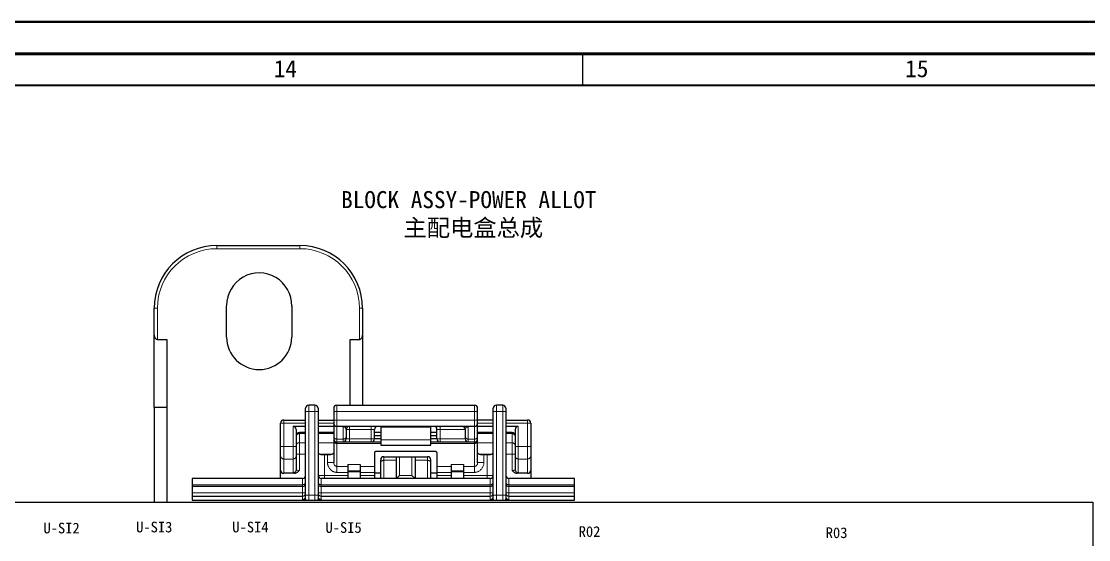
# Model space of a CAD drawing. Header units: millimetres. Extents: x 6 to 3615, y -854 to 0.
# Drawn here: x 1353.5 to 1524.6, y -83.1 to 0 of the extents above; entities that cross this region are included whole.
import ezdxf

# ---------------------------------------------------------------- set-up
doc = ezdxf.new("R2010")
doc.units = ezdxf.units.MM
doc.styles.add('4eff5b8b_Style', font='simfang.ttf')

msp = doc.modelspace()

# ---------------------------------------------------------------- linework, layer by layer
at = {"linetype": 'Continuous', "lineweight": 30}
for points in [[(3615.48, 0), (6.35, 0)], [(1443.51, -10.28), (1443.51, -5.22)], [(3610.09, -10.25), (1234.13, -10.25)], [(3610.09, -10.25), (1234.13, -10.25)], [(31.89, -10.28), (3610.09, -10.28)], [(1384.85, -35.94), (1398.18, -35.94)], [(1375.33, -50.97), (1376.83, -50.97), (1376.83, -61.91), (1374.82, -61.91), (1374.82, -45.96)], [(1386.43, -50.6), (1386.43, -45.59)], [(1396.85, -45.59), (1396.85, -50.6)], [(1408.2, -45.96), (1408.2, -61.51)], [(1374.82, -50.29), (1374.83, -50.36), (1374.83, -50.42), (1374.85, -50.49), (1374.86, -50.55), (1374.88, -50.61), (1374.91, -50.67), (1374.94, -50.72), (1374.97, -50.78), (1375.01, -50.82), (1375.05, -50.86), (1375.09, -50.89), (1375.13, -50.92), (1375.18, -50.95), (1375.23, -50.96), (1375.28, -50.97), (1375.33, -50.97)], [(1406.2, -61.51), (1406.2, -50.97), (1407.7, -50.97)], [(1407.7, -50.97), (1407.75, -50.97), (1407.8, -50.96), (1407.85, -50.95), (1407.89, -50.92), (1407.94, -50.89), (1407.98, -50.86), (1408.02, -50.82), (1408.05, -50.78), (1408.09, -50.72), (1408.12, -50.67), (1408.14, -50.61), (1408.16, -50.55), (1408.18, -50.49), (1408.19, -50.42), (1408.2, -50.36), (1408.2, -50.29)], [(1400.58, -61.51), (1399.58, -61.51)], [(1404.09, -61.51), (1426.15, -61.51)], [(1430.66, -61.51), (1429.65, -61.51)], [(1374.82, -61.91), (1374.82, -77.05)], [(1376.83, -61.91), (1376.83, -77.05)], [(1399.08, -76.58), (1399.08, -62.01)], [(1401.09, -62.01), (1401.09, -76.58)], [(1403.59, -62.01), (1403.59, -66.92)], [(1429.15, -63.91), (1426.65, -63.91), (1426.65, -62.01)], [(1429.15, -76.58), (1429.15, -62.01)], [(1431.16, -62.01), (1431.16, -76.58)], [(1395.07, -73.28), (1395.07, -64.41)], [(1395.57, -63.91), (1399.08, -63.91)], [(1397.08, -64.91), (1399.08, -64.91)], [(1401.09, -63.91), (1403.59, -63.91)], [(1401.09, -64.91), (1403.59, -64.91)], [(1404.09, -64.91), (1426.15, -64.91)], [(1404.77, -64.91), (1405.15, -64.91)], [(1410.61, -64.91), (1411.11, -64.91), (1411.11, -65), (1419.13, -65)], [(1411.11, -65), (1411.11, -67.92), (1419.13, -67.92), (1419.13, -64.91), (1419.63, -64.91)], [(1424.58, -64.91), (1424.89, -64.91)], [(1425.08, -64.91), (1425.5, -64.91)], [(1426.65, -70.72), (1426.65, -63.91)], [(1426.65, -64.91), (1429.15, -64.91)], [(1431.16, -63.91), (1434.66, -63.91)], [(1431.16, -64.91), (1433.16, -64.91)], [(1435.17, -64.41), (1435.17, -73.28)], [(1397.58, -65.42), (1397.58, -71.86)], [(1399.08, -65.92), (1398.08, -65.92)], [(1403.59, -65.92), (1401.09, -65.92)], [(1405.6, -65.42), (1405.6, -66.92)], [(1410.11, -66.92), (1410.11, -65.42)], [(1411.11, -65.92), (1410.11, -65.92)], [(1410.11, -66.37), (1411.11, -66.37)], [(1420.13, -65.92), (1419.13, -65.92)], [(1419.13, -66.37), (1420.13, -66.37)], [(1420.13, -66.92), (1420.13, -65.42)], [(1424.64, -65.42), (1424.64, -66.92)], [(1429.15, -65.92), (1426.65, -65.92)], [(1432.16, -65.92), (1431.16, -65.92)], [(1432.66, -65.42), (1432.66, -71.86)], [(1399.08, -67.02), (1399.08, -66.98)], [(1403.59, -66.92), (1403.59, -70.72)], [(1404.09, -67.42), (1411.11, -67.42)], [(1410.11, -66.85), (1411.11, -66.85)], [(1419.13, -66.85), (1420.13, -66.85)], [(1419.13, -67.42), (1426.15, -67.42)], [(1431.16, -66.98), (1431.16, -67.02)], [(1401.09, -69.15), (1401.09, -69.18), (1401.1, -69.2), (1401.12, -69.23), (1401.15, -69.26), (1401.19, -69.28), (1401.23, -69.31), (1401.28, -69.33), (1401.34, -69.35), (1401.4, -69.37), (1401.47, -69.39), (1401.54, -69.41), (1401.62, -69.42)], [(1402.59, -69.46), (1402.09, -69.46)], [(1403.06, -69.42), (1403.14, -69.41), (1403.21, -69.39), (1403.28, -69.37), (1403.34, -69.35), (1403.4, -69.33), (1403.45, -69.31), (1403.49, -69.28), (1403.53, -69.26), (1403.55, -69.23), (1403.58, -69.2), (1403.59, -69.18), (1403.59, -69.15)], [(1410.61, -68.93), (1410.56, -68.93), (1410.51, -68.93), (1410.46, -68.94), (1410.42, -68.94), (1410.37, -68.95), (1410.33, -68.96), (1410.29, -68.97), (1410.25, -68.98), (1410.22, -68.99), (1410.19, -69), (1410.17, -69.01), (1410.15, -69.03), (1410.13, -69.04), (1410.12, -69.05), (1410.11, -69.07), (1410.11, -69.09)], [(1410.11, -69.09), (1410.11, -73.28)], [(1419.63, -68.93), (1410.61, -68.93)], [(1411.61, -69.78), (1418.63, -69.78)], [(1413.61, -69.8), (1413.61, -73.28), (1414.12, -72.78)], [(1416.62, -69.8), (1416.62, -73.28), (1416.12, -72.78)], [(1420.13, -69.09), (1420.13, -69.07), (1420.12, -69.05), (1420.11, -69.04), (1420.09, -69.03), (1420.07, -69.01), (1420.05, -69), (1420.02, -68.99), (1419.98, -68.98), (1419.95, -68.97), (1419.91, -68.96), (1419.86, -68.95), (1419.82, -68.94), (1419.78, -68.94), (1419.73, -68.93), (1419.68, -68.93), (1419.63, -68.93)], [(1420.13, -69.09), (1420.13, -73.28)], [(1426.65, -69.15), (1426.65, -69.18), (1426.66, -69.2), (1426.68, -69.23), (1426.71, -69.26), (1426.75, -69.28), (1426.79, -69.31), (1426.84, -69.33), (1426.9, -69.35), (1426.96, -69.37), (1427.03, -69.39), (1427.1, -69.41), (1427.18, -69.42)], [(1428.15, -69.46), (1427.65, -69.46)], [(1428.62, -69.42), (1428.7, -69.41), (1428.77, -69.39), (1428.84, -69.37), (1428.9, -69.35), (1428.96, -69.33), (1429.01, -69.31), (1429.05, -69.28), (1429.09, -69.26), (1429.11, -69.23), (1429.14, -69.2), (1429.15, -69.18), (1429.15, -69.15)], [(1405.85, -71.01), (1405.85, -73.28)], [(1407.85, -71.01), (1407.85, -73.28)], [(1411.11, -73.28), (1411.11, -70.28)], [(1419.13, -73.28), (1419.13, -70.28)], [(1422.39, -71.01), (1422.39, -73.28)], [(1424.39, -71.01), (1424.39, -73.28)], [(1398.58, -73.28), (1380.89, -73.28), (1380.89, -74.29), (1398.58, -74.29)], [(1380.89, -76.1), (1380.89, -76.73), (1442.17, -76.73), (1442.17, -73.28), (1431.66, -73.28)], [(1397.25, -72.43), (1395.57, -72.43)], [(1428.65, -73.28), (1401.59, -73.28)], [(1411.11, -72.43), (1410.11, -72.43)], [(1420.13, -72.43), (1419.13, -72.43)], [(1434.66, -72.43), (1432.98, -72.43)], [(1380.89, -74.29), (1380.89, -76.1), (1398.58, -76.1)], [(1401.59, -74.29), (1428.65, -74.29)], [(1431.66, -74.29), (1442.17, -74.29)], [(1399.09, -76.58), (1399.09, -76.72), (1399.06, -76.71)], [(1401.11, -76.71), (1401.08, -76.72), (1401.08, -76.58)], [(1401.59, -76.1), (1428.65, -76.1)], [(1429.16, -76.58), (1429.16, -76.72), (1429.13, -76.71)], [(1431.18, -76.71), (1431.15, -76.72), (1431.15, -76.58)], [(1431.66, -76.1), (1442.17, -76.1)], [(1525.25, -486.01), (1371.89, -486.01), (1371.73, -349.18), (1290.48, -349.18), (1290.48, -77.05), (1525.25, -77.05), (1525.25, -486.01)]]:
    msp.add_lwpolyline(points, dxfattribs=at)
at = {"linetype": 'Continuous', "lineweight": 13}
for points in [[(3615.27, -0.16), (1208.79, -0.16)], [(3615.15, -0.16), (1208.83, -0.16)], [(1398.18, -35.94), (1398.18, -36.44), (1384.85, -36.44), (1384.85, -35.94)], [(1374.82, -45.96), (1375.33, -45.96), (1375.33, -50.97)], [(1408.2, -45.96), (1407.7, -45.96), (1407.7, -50.97)], [(1401.09, -75.92), (1400.58, -75.92), (1400.58, -62.51), (1399.58, -62.51), (1399.58, -61.51)], [(1401.09, -62.51), (1400.58, -62.51), (1400.58, -61.51)], [(1404.09, -61.51), (1404.09, -62.51), (1426.15, -62.51), (1426.15, -63.91), (1426.65, -63.91)], [(1426.65, -62.51), (1426.15, -62.51), (1426.15, -61.51)], [(1431.16, -75.92), (1430.66, -75.92), (1430.66, -62.51), (1429.65, -62.51), (1429.65, -61.51)], [(1431.16, -62.51), (1430.66, -62.51), (1430.66, -61.51)], [(1399.08, -62.51), (1399.58, -62.51), (1399.58, -75.92), (1400.58, -75.92), (1400.58, -76.73)], [(1403.59, -62.51), (1404.09, -62.51), (1404.09, -63.91), (1426.15, -63.91), (1426.15, -66.96), (1425.14, -66.96), (1425.14, -64.99)], [(1429.15, -62.51), (1429.65, -62.51), (1429.65, -75.92), (1430.66, -75.92), (1430.66, -76.73)], [(1397.08, -72.36), (1397.08, -68.16), (1395.57, -68.16), (1395.57, -64.41), (1395.07, -64.41)], [(1395.57, -63.91), (1395.57, -64.41), (1399.08, -64.41)], [(1397.08, -64.91), (1397.08, -68.16), (1397.58, -68.16)], [(1403.59, -64.41), (1401.09, -64.41)], [(1403.59, -63.91), (1404.09, -63.91), (1404.09, -66.96), (1405.09, -66.96), (1405.09, -64.99)], [(1405.09, -64.99), (1405.05, -64.97), (1405.02, -64.96), (1404.98, -64.95), (1404.9, -64.93), (1404.84, -64.92), (1404.78, -64.92), (1404.71, -64.91)], [(1410.11, -66.92), (1409.61, -66.92), (1409.61, -65.42), (1406.1, -65.42), (1406.1, -64.91)], [(1409.61, -64.91), (1409.61, -65.42), (1410.11, -65.42)], [(1424.64, -65.42), (1420.63, -65.42), (1420.63, -64.91)], [(1425.14, -64.99), (1425.08, -64.99), (1425.02, -65.01), (1424.97, -65.02), (1424.92, -65.03), (1424.88, -65.05), (1424.85, -65.07), (1424.83, -65.09), (1424.78, -65.12), (1424.75, -65.15), (1424.72, -65.19), (1424.7, -65.22), (1424.68, -65.24), (1424.67, -65.27), (1424.65, -65.32), (1424.64, -65.37), (1424.64, -65.42)], [(1429.15, -64.41), (1426.65, -64.41)], [(1435.17, -68.16), (1434.66, -68.16), (1434.66, -64.41), (1431.16, -64.41)], [(1434.66, -72.43), (1434.66, -68.16), (1433.16, -68.16), (1433.16, -64.91)], [(1435.17, -64.41), (1434.66, -64.41), (1434.66, -63.91)], [(1398.08, -66.08), (1398.03, -66.08), (1397.98, -66.09), (1397.93, -66.1), (1397.89, -66.11), (1397.84, -66.13), (1397.8, -66.16), (1397.76, -66.18), (1397.72, -66.21), (1397.69, -66.25), (1397.66, -66.28), (1397.64, -66.32), (1397.61, -66.36), (1397.6, -66.41), (1397.59, -66.45), (1397.58, -66.49), (1397.58, -66.54)], [(1398.08, -65.92), (1398.08, -66.08), (1399.08, -66.08)], [(1398.08, -66.08), (1398.08, -67.54), (1399.08, -67.54)], [(1401.09, -66.08), (1403.59, -66.08)], [(1403.59, -66.54), (1403.59, -66.58), (1403.6, -66.62), (1403.61, -66.65), (1403.62, -66.69), (1403.64, -66.73), (1403.67, -66.76), (1403.69, -66.79), (1403.72, -66.83), (1403.76, -66.85), (1403.79, -66.88), (1403.83, -66.9), (1403.87, -66.92), (1403.91, -66.93), (1403.96, -66.95), (1404, -66.96), (1404.05, -66.96), (1404.09, -66.96)], [(1405.09, -66.96), (1405.14, -66.96), (1405.19, -66.96), (1405.23, -66.95), (1405.28, -66.93), (1405.32, -66.92), (1405.36, -66.9), (1405.4, -66.88), (1405.43, -66.85), (1405.47, -66.83), (1405.49, -66.79), (1405.52, -66.76), (1405.54, -66.73), (1405.56, -66.69), (1405.58, -66.65), (1405.59, -66.62), (1405.59, -66.58), (1405.6, -66.54)], [(1405.6, -65.42), (1406.1, -65.42), (1406.1, -66.92), (1409.61, -66.92), (1409.61, -67.42)], [(1424.64, -66.92), (1420.63, -66.92), (1420.63, -65.42), (1420.13, -65.42)], [(1424.64, -66.54), (1424.64, -66.58), (1424.65, -66.62), (1424.66, -66.65), (1424.67, -66.69), (1424.69, -66.73), (1424.72, -66.76), (1424.74, -66.79), (1424.77, -66.83), (1424.8, -66.85), (1424.84, -66.88), (1424.88, -66.9), (1424.92, -66.92), (1424.96, -66.93), (1425.01, -66.95), (1425.05, -66.96), (1425.1, -66.96), (1425.14, -66.96)], [(1426.15, -66.96), (1426.19, -66.96), (1426.24, -66.96), (1426.28, -66.95), (1426.33, -66.93), (1426.37, -66.92), (1426.41, -66.9), (1426.45, -66.88), (1426.48, -66.85), (1426.52, -66.83), (1426.54, -66.79), (1426.57, -66.76), (1426.59, -66.73), (1426.61, -66.69), (1426.63, -66.65), (1426.64, -66.62), (1426.64, -66.58), (1426.65, -66.54)], [(1429.15, -66.08), (1426.65, -66.08)], [(1431.16, -67.54), (1432.16, -67.54), (1432.16, -65.92)], [(1432.16, -66.08), (1431.16, -66.08)], [(1432.66, -66.54), (1432.66, -66.5), (1432.65, -66.46), (1432.64, -66.41), (1432.62, -66.37), (1432.61, -66.33), (1432.59, -66.3), (1432.56, -66.26), (1432.53, -66.23), (1432.5, -66.2), (1432.46, -66.17), (1432.42, -66.15), (1432.38, -66.13), (1432.34, -66.11), (1432.3, -66.1), (1432.25, -66.09), (1432.21, -66.08), (1432.16, -66.08)], [(1397.08, -70.15), (1395.57, -70.15), (1395.57, -68.16), (1395.07, -68.16)], [(1398.08, -67.54), (1398.03, -67.55), (1397.98, -67.55), (1397.93, -67.57), (1397.89, -67.58), (1397.84, -67.6), (1397.8, -67.62), (1397.76, -67.65), (1397.72, -67.68), (1397.69, -67.71), (1397.66, -67.75), (1397.64, -67.79), (1397.61, -67.83), (1397.6, -67.87), (1397.59, -67.91), (1397.58, -67.96), (1397.58, -68.01)], [(1399.08, -69.39), (1398.08, -69.39), (1398.08, -67.54)], [(1401.09, -67.54), (1403.59, -67.54)], [(1403.59, -67.16), (1403.59, -67.21), (1403.6, -67.26), (1403.61, -67.3), (1403.63, -67.35), (1403.65, -67.39), (1403.68, -67.43), (1403.71, -67.47), (1403.74, -67.5), (1403.77, -67.53), (1403.82, -67.56), (1403.86, -67.59), (1403.9, -67.61), (1403.95, -67.62), (1403.99, -67.64), (1404.04, -67.64), (1404.09, -67.64)], [(1404.09, -66.96), (1404.09, -67.64), (1411.11, -67.64)], [(1404.09, -67.64), (1404.09, -71.34), (1405.85, -71.34)], [(1405.09, -66.96), (1405.09, -67.42)], [(1405.6, -66.92), (1406.1, -66.92), (1406.1, -67.42)], [(1411.11, -67.09), (1419.13, -67.09)], [(1419.13, -67.64), (1426.15, -67.64)], [(1420.63, -67.42), (1420.63, -66.92), (1420.13, -66.92)], [(1424.39, -72.3), (1426.15, -72.3), (1426.15, -66.96)], [(1425.14, -66.96), (1425.14, -67.42)], [(1426.15, -67.64), (1426.19, -67.64), (1426.24, -67.64), (1426.28, -67.62), (1426.33, -67.61), (1426.37, -67.59), (1426.41, -67.57), (1426.45, -67.55), (1426.48, -67.52), (1426.52, -67.49), (1426.54, -67.45), (1426.57, -67.42), (1426.59, -67.38), (1426.61, -67.34), (1426.63, -67.3), (1426.64, -67.25), (1426.64, -67.21), (1426.65, -67.16)], [(1426.65, -67.54), (1429.15, -67.54)], [(1432.66, -68.01), (1432.66, -67.96), (1432.65, -67.92), (1432.64, -67.88), (1432.62, -67.84), (1432.61, -67.8), (1432.59, -67.76), (1432.56, -67.73), (1432.53, -67.7), (1432.5, -67.66), (1432.46, -67.64), (1432.42, -67.61), (1432.38, -67.59), (1432.34, -67.58), (1432.3, -67.56), (1432.25, -67.55), (1432.21, -67.55), (1432.16, -67.54)], [(1432.66, -69.39), (1432.16, -69.39), (1432.16, -67.54)], [(1434.66, -70.15), (1433.16, -70.15), (1433.16, -68.16), (1432.66, -68.16)], [(1395.07, -69.65), (1395.07, -69.7), (1395.08, -69.74), (1395.09, -69.78), (1395.1, -69.83), (1395.12, -69.87), (1395.15, -69.91), (1395.17, -69.95), (1395.2, -69.98), (1395.23, -70.02), (1395.27, -70.04), (1395.31, -70.07), (1395.35, -70.09), (1395.39, -70.11), (1395.43, -70.13), (1395.48, -70.14), (1395.53, -70.14), (1395.57, -70.15)], [(1397.08, -70.15), (1397.12, -70.14), (1397.17, -70.14), (1397.21, -70.13), (1397.26, -70.11), (1397.3, -70.09), (1397.34, -70.07), (1397.38, -70.04), (1397.41, -70.02), (1397.45, -69.98), (1397.48, -69.95), (1397.5, -69.91), (1397.53, -69.87), (1397.54, -69.83), (1397.56, -69.78), (1397.57, -69.74), (1397.58, -69.7), (1397.58, -69.65)], [(1398.08, -71.99), (1398.08, -69.39), (1397.58, -69.39)], [(1403.23, -69.39), (1401.45, -69.39)], [(1402.09, -69.46), (1402.09, -72.78), (1405.85, -72.78)], [(1403.59, -70.72), (1402.59, -70.72), (1402.59, -69.46)], [(1413.61, -70.36), (1411.61, -70.36), (1411.61, -69.78)], [(1413.74, -69.78), (1413.69, -69.78), (1413.67, -69.78), (1413.65, -69.78), (1413.63, -69.79), (1413.62, -69.79), (1413.62, -69.8), (1413.61, -69.8)], [(1416.12, -69.78), (1416.12, -72.78), (1414.12, -72.78), (1414.12, -69.78)], [(1416.62, -69.8), (1416.62, -69.8), (1416.61, -69.79), (1416.6, -69.78), (1416.58, -69.78), (1416.55, -69.78), (1416.5, -69.78)], [(1418.63, -73.28), (1418.63, -69.78)], [(1426.65, -70.72), (1427.65, -70.72), (1427.65, -69.46)], [(1428.79, -69.39), (1427.01, -69.39)], [(1429.15, -72.78), (1428.15, -72.78), (1428.15, -69.46)], [(1431.16, -69.39), (1432.16, -69.39), (1432.16, -71.99)], [(1432.66, -69.65), (1432.66, -69.7), (1432.67, -69.74), (1432.68, -69.79), (1432.7, -69.84), (1432.72, -69.88), (1432.74, -69.92), (1432.77, -69.96), (1432.81, -70), (1432.84, -70.03), (1432.88, -70.06), (1432.92, -70.09), (1432.97, -70.11), (1433.02, -70.12), (1433.06, -70.14), (1433.11, -70.14), (1433.16, -70.15)], [(1434.66, -70.15), (1434.71, -70.14), (1434.76, -70.14), (1434.8, -70.13), (1434.85, -70.11), (1434.89, -70.09), (1434.93, -70.07), (1434.97, -70.04), (1435, -70.02), (1435.03, -69.98), (1435.07, -69.95), (1435.09, -69.91), (1435.11, -69.87), (1435.13, -69.83), (1435.15, -69.78), (1435.16, -69.74), (1435.16, -69.7), (1435.17, -69.65)], [(1395.57, -70.15), (1395.57, -72.43)], [(1402.59, -70.72), (1402.59, -70.8), (1402.6, -70.87), (1402.61, -70.95), (1402.62, -71.01), (1402.63, -71.06), (1402.64, -71.11), (1402.66, -71.17), (1402.7, -71.27), (1402.74, -71.38), (1402.79, -71.48), (1402.85, -71.57), (1402.91, -71.67), (1402.99, -71.76), (1403.03, -71.8), (1403.07, -71.84), (1403.11, -71.88), (1403.15, -71.92), (1403.22, -71.98), (1403.3, -72.04), (1403.38, -72.09), (1403.45, -72.13), (1403.54, -72.17), (1403.62, -72.21), (1403.72, -72.24), (1403.81, -72.26), (1403.9, -72.28), (1404, -72.29), (1404.09, -72.3)], [(1403.59, -70.72), (1403.59, -70.79), (1403.61, -70.87), (1403.62, -70.94), (1403.65, -71.01), (1403.66, -71.04), (1403.68, -71.07), (1403.7, -71.1), (1403.72, -71.14), (1403.76, -71.18), (1403.8, -71.22), (1403.85, -71.26), (1403.9, -71.29), (1403.95, -71.31), (1403.98, -71.32), (1404.01, -71.33), (1404.05, -71.34), (1404.09, -71.34)], [(1405.85, -72.3), (1404.09, -72.3), (1404.09, -71.34)], [(1407.85, -71.01), (1405.85, -71.01)], [(1410.11, -71.34), (1407.85, -71.34)], [(1411.61, -70.36), (1411.57, -70.36), (1411.52, -70.37), (1411.47, -70.38), (1411.43, -70.39), (1411.39, -70.4), (1411.35, -70.42), (1411.31, -70.43), (1411.27, -70.46), (1411.24, -70.48), (1411.21, -70.51), (1411.18, -70.53), (1411.16, -70.56), (1411.14, -70.59), (1411.13, -70.62), (1411.12, -70.65), (1411.11, -70.68), (1411.11, -70.72)], [(1411.61, -70.36), (1411.61, -73.28)], [(1418.63, -70.36), (1416.62, -70.36)], [(1419.13, -70.72), (1419.12, -70.68), (1419.12, -70.65), (1419.11, -70.62), (1419.09, -70.59), (1419.08, -70.56), (1419.05, -70.53), (1419.03, -70.51), (1419, -70.48), (1418.96, -70.46), (1418.93, -70.43), (1418.89, -70.42), (1418.85, -70.4), (1418.81, -70.39), (1418.76, -70.38), (1418.72, -70.37), (1418.67, -70.36), (1418.63, -70.36)], [(1422.39, -71.34), (1420.13, -71.34)], [(1424.39, -71.01), (1422.39, -71.01)], [(1424.39, -71.34), (1426.15, -71.34)], [(1426.15, -72.3), (1426.23, -72.29), (1426.32, -72.28), (1426.4, -72.27), (1426.48, -72.25), (1426.57, -72.23), (1426.61, -72.21), (1426.66, -72.19), (1426.76, -72.14), (1426.85, -72.09), (1426.94, -72.03), (1427.03, -71.97), (1427.11, -71.91), (1427.18, -71.83), (1427.25, -71.76), (1427.32, -71.67), (1427.38, -71.59), (1427.43, -71.5), (1427.48, -71.41), (1427.53, -71.31), (1427.56, -71.22), (1427.59, -71.12), (1427.62, -71.03), (1427.63, -70.92), (1427.64, -70.82), (1427.65, -70.72)], [(1426.15, -71.34), (1426.2, -71.33), (1426.25, -71.32), (1426.3, -71.31), (1426.35, -71.28), (1426.4, -71.26), (1426.43, -71.22), (1426.47, -71.18), (1426.51, -71.15), (1426.54, -71.1), (1426.56, -71.07), (1426.57, -71.04), (1426.6, -70.98), (1426.62, -70.91), (1426.64, -70.85), (1426.64, -70.79), (1426.65, -70.72)], [(1433.16, -70.15), (1433.16, -72.36)], [(1397.08, -72.36), (1397.12, -72.36), (1397.17, -72.35), (1397.22, -72.34), (1397.27, -72.32), (1397.31, -72.3), (1397.35, -72.28), (1397.39, -72.25), (1397.43, -72.22), (1397.46, -72.18), (1397.49, -72.14), (1397.52, -72.1), (1397.54, -72.05), (1397.55, -72.01), (1397.57, -71.96), (1397.58, -71.91), (1397.58, -71.86)], [(1398.08, -71.99), (1397.97, -71.99), (1397.87, -71.98), (1397.78, -71.96), (1397.73, -71.96), (1397.69, -71.94), (1397.66, -71.93), (1397.63, -71.92), (1397.6, -71.9), (1397.59, -71.89), (1397.58, -71.89), (1397.58, -71.88), (1397.58, -71.86)], [(1398.58, -73.28), (1398.58, -75.57), (1399.08, -75.57)], [(1401.09, -72.78), (1402.09, -72.78), (1402.09, -73.28)], [(1401.59, -73.28), (1401.59, -74.57), (1428.65, -74.57)], [(1407.85, -72.06), (1405.85, -72.06)], [(1407.85, -72.18), (1405.85, -72.18)], [(1410.11, -72.3), (1407.85, -72.3)], [(1410.11, -72.78), (1407.85, -72.78)], [(1422.39, -72.3), (1420.13, -72.3)], [(1422.39, -72.78), (1420.13, -72.78)], [(1424.39, -72.06), (1422.39, -72.06)], [(1424.39, -72.18), (1422.39, -72.18)], [(1424.39, -72.78), (1428.15, -72.78), (1428.15, -73.28)], [(1429.15, -75.57), (1428.65, -75.57), (1428.65, -73.28)], [(1442.17, -74.57), (1431.66, -74.57), (1431.66, -73.28)], [(1432.66, -71.86), (1432.66, -71.88), (1432.65, -71.89), (1432.63, -71.91), (1432.61, -71.92), (1432.59, -71.93), (1432.56, -71.94), (1432.52, -71.95), (1432.48, -71.96), (1432.43, -71.97), (1432.38, -71.98), (1432.27, -71.99), (1432.16, -71.99)], [(1433.16, -72.36), (1433.16, -72.37), (1433.15, -72.38), (1433.13, -72.39), (1433.11, -72.4), (1433.08, -72.41), (1433.05, -72.42), (1432.98, -72.43)], [(1380.89, -74.57), (1398.58, -74.57)], [(1398.58, -74.29), (1398.64, -74.28), (1398.7, -74.27), (1398.75, -74.26), (1398.8, -74.24), (1398.85, -74.21), (1398.9, -74.18), (1398.94, -74.14), (1398.98, -74.1), (1399.01, -74.05), (1399.03, -74.01), (1399.05, -73.96), (1399.07, -73.91), (1399.08, -73.87), (1399.08, -73.83), (1399.08, -73.8)], [(1398.58, -74.57), (1398.63, -74.57), (1398.68, -74.56), (1398.72, -74.55), (1398.77, -74.53), (1398.82, -74.51), (1398.86, -74.48), (1398.9, -74.45), (1398.93, -74.42), (1398.97, -74.39), (1399, -74.35), (1399.02, -74.3), (1399.04, -74.26), (1399.06, -74.21), (1399.07, -74.16), (1399.08, -74.12), (1399.08, -74.07)], [(1401.09, -73.8), (1401.09, -73.84), (1401.09, -73.87), (1401.1, -73.93), (1401.12, -73.98), (1401.14, -74.03), (1401.17, -74.08), (1401.2, -74.11), (1401.24, -74.15), (1401.27, -74.18), (1401.32, -74.21), (1401.38, -74.24), (1401.43, -74.26), (1401.46, -74.27), (1401.49, -74.28), (1401.54, -74.28), (1401.59, -74.29)], [(1401.09, -74.07), (1401.09, -74.12), (1401.1, -74.16), (1401.11, -74.21), (1401.12, -74.26), (1401.15, -74.3), (1401.17, -74.35), (1401.2, -74.39), (1401.23, -74.42), (1401.27, -74.45), (1401.31, -74.48), (1401.35, -74.51), (1401.4, -74.53), (1401.44, -74.55), (1401.49, -74.56), (1401.54, -74.57), (1401.59, -74.57)], [(1401.59, -74.57), (1401.59, -75.57), (1428.65, -75.57), (1428.65, -76.64)], [(1428.65, -74.29), (1428.7, -74.28), (1428.74, -74.28), (1428.8, -74.27), (1428.85, -74.24), (1428.9, -74.22), (1428.95, -74.19), (1429, -74.15), (1429.04, -74.11), (1429.08, -74.06), (1429.1, -74.01), (1429.12, -73.98), (1429.13, -73.94), (1429.14, -73.9), (1429.15, -73.85), (1429.15, -73.8)], [(1428.65, -74.57), (1428.7, -74.57), (1428.75, -74.56), (1428.8, -74.55), (1428.84, -74.53), (1428.89, -74.51), (1428.93, -74.48), (1428.97, -74.45), (1429.01, -74.42), (1429.04, -74.39), (1429.07, -74.35), (1429.09, -74.3), (1429.11, -74.26), (1429.13, -74.21), (1429.14, -74.16), (1429.15, -74.12), (1429.15, -74.07)], [(1431.16, -73.8), (1431.16, -73.84), (1431.16, -73.87), (1431.17, -73.93), (1431.19, -73.98), (1431.21, -74.03), (1431.24, -74.08), (1431.27, -74.11), (1431.31, -74.15), (1431.35, -74.18), (1431.39, -74.21), (1431.45, -74.24), (1431.51, -74.26), (1431.53, -74.27), (1431.57, -74.28), (1431.61, -74.28), (1431.66, -74.29)], [(1431.16, -74.07), (1431.16, -74.12), (1431.17, -74.16), (1431.18, -74.21), (1431.2, -74.26), (1431.22, -74.3), (1431.24, -74.35), (1431.27, -74.39), (1431.3, -74.42), (1431.34, -74.45), (1431.38, -74.48), (1431.42, -74.51), (1431.47, -74.53), (1431.51, -74.55), (1431.56, -74.56), (1431.61, -74.57), (1431.66, -74.57)], [(1431.66, -74.57), (1431.66, -75.57), (1442.17, -75.57)], [(1380.89, -75.57), (1398.58, -75.57), (1398.58, -76.64)], [(1398.58, -76.1), (1398.64, -76.1), (1398.7, -76.09), (1398.75, -76.08), (1398.8, -76.05), (1398.85, -76.03), (1398.9, -76), (1398.92, -75.98), (1398.94, -75.95), (1398.97, -75.93), (1398.98, -75.91), (1399.02, -75.85), (1399.04, -75.8), (1399.07, -75.74), (1399.08, -75.69), (1399.08, -75.65), (1399.08, -75.62)], [(1398.58, -76.64), (1398.63, -76.64), (1398.68, -76.64), (1398.72, -76.62), (1398.77, -76.61), (1398.82, -76.59), (1398.86, -76.56), (1398.9, -76.53), (1398.93, -76.5), (1398.97, -76.46), (1399, -76.42), (1399.02, -76.38), (1399.04, -76.33), (1399.06, -76.29), (1399.07, -76.24), (1399.08, -76.19), (1399.08, -76.14)], [(1398.58, -76.64), (1398.76, -76.66), (1398.84, -76.67), (1398.96, -76.69), (1399.03, -76.7), (1399.06, -76.71)], [(1399.08, -75.92), (1399.58, -75.92), (1399.58, -76.73)], [(1399.58, -76.73), (1399.43, -76.73), (1399.29, -76.73), (1399.16, -76.72), (1399.11, -76.72), (1399.09, -76.72)], [(1401.07, -76.72), (1401.04, -76.72), (1400.98, -76.73), (1400.9, -76.73), (1400.75, -76.73), (1400.58, -76.73)], [(1401.09, -75.57), (1401.59, -75.57), (1401.59, -76.64)], [(1401.09, -75.62), (1401.09, -75.68), (1401.1, -75.74), (1401.12, -75.79), (1401.14, -75.85), (1401.17, -75.9), (1401.2, -75.92), (1401.22, -75.95), (1401.26, -75.99), (1401.31, -76.02), (1401.36, -76.05), (1401.42, -76.08), (1401.47, -76.09), (1401.53, -76.1), (1401.59, -76.1)], [(1401.09, -76.14), (1401.09, -76.19), (1401.09, -76.23), (1401.1, -76.28), (1401.12, -76.32), (1401.14, -76.37), (1401.16, -76.41), (1401.19, -76.45), (1401.22, -76.48), (1401.25, -76.51), (1401.28, -76.54), (1401.32, -76.57), (1401.36, -76.59), (1401.41, -76.61), (1401.45, -76.62), (1401.49, -76.64), (1401.54, -76.64), (1401.59, -76.64)], [(1401.11, -76.71), (1401.13, -76.7), (1401.21, -76.69), (1401.3, -76.68), (1401.53, -76.65), (1401.59, -76.64)], [(1428.65, -76.1), (1428.71, -76.1), (1428.77, -76.09), (1428.82, -76.08), (1428.87, -76.05), (1428.92, -76.03), (1428.97, -76), (1428.99, -75.98), (1429.02, -75.95), (1429.04, -75.93), (1429.05, -75.91), (1429.09, -75.85), (1429.12, -75.8), (1429.14, -75.74), (1429.15, -75.69), (1429.15, -75.65), (1429.15, -75.62)], [(1428.65, -76.64), (1428.7, -76.64), (1428.74, -76.64), (1428.79, -76.62), (1428.83, -76.61), (1428.88, -76.59), (1428.91, -76.57), (1428.95, -76.54), (1428.99, -76.51), (1429.02, -76.48), (1429.05, -76.45), (1429.08, -76.41), (1429.1, -76.37), (1429.12, -76.32), (1429.13, -76.28), (1429.14, -76.23), (1429.15, -76.19), (1429.15, -76.14)], [(1428.65, -76.64), (1428.83, -76.66), (1428.92, -76.67), (1429.03, -76.69), (1429.1, -76.7), (1429.13, -76.71)], [(1429.15, -75.92), (1429.65, -75.92), (1429.65, -76.73)], [(1429.65, -76.73), (1429.51, -76.73), (1429.36, -76.73), (1429.23, -76.72), (1429.18, -76.72), (1429.16, -76.72)], [(1431.15, -76.72), (1431.11, -76.72), (1431.05, -76.73), (1430.97, -76.73), (1430.82, -76.73), (1430.66, -76.73)], [(1431.66, -76.64), (1431.66, -75.57), (1431.16, -75.57)], [(1431.16, -75.62), (1431.16, -75.68), (1431.17, -75.74), (1431.19, -75.79), (1431.21, -75.85), (1431.25, -75.9), (1431.27, -75.92), (1431.29, -75.95), (1431.33, -75.99), (1431.38, -76.02), (1431.43, -76.05), (1431.49, -76.08), (1431.54, -76.09), (1431.6, -76.1), (1431.66, -76.1)], [(1431.16, -76.14), (1431.16, -76.19), (1431.17, -76.24), (1431.18, -76.29), (1431.2, -76.33), (1431.22, -76.38), (1431.24, -76.42), (1431.27, -76.46), (1431.3, -76.5), (1431.34, -76.53), (1431.38, -76.56), (1431.42, -76.59), (1431.47, -76.61), (1431.51, -76.62), (1431.56, -76.64), (1431.61, -76.64), (1431.66, -76.64)], [(1431.18, -76.71), (1431.2, -76.7), (1431.28, -76.69), (1431.38, -76.68), (1431.6, -76.65), (1431.66, -76.64)]]:
    msp.add_lwpolyline(points, dxfattribs=at)
at = {"linetype": 'Continuous', "lineweight": 70}
msp.add_lwpolyline([(3610.09, -5.22), (26.83, -5.22)], dxfattribs=at)
at = {"linetype": 'Continuous', "lineweight": 30}
for centre, radius, start, end in [((1384.85, -45.96), 10.02, 90, -180), ((1398.18, -45.96), 10.02, 0, 90), ((1391.64, -45.54), 5.21, -1, -180), ((1391.64, -50.6), 5.21, -180, 0), ((1399.58, -62.01), 0.5, 90, -180), ((1400.58, -62.01), 0.5, 0, 90), ((1404.09, -62.01), 0.5, 90, -180), ((1426.15, -62.01), 0.5, 0, 90), ((1429.65, -62.01), 0.5, 90, -180), ((1430.66, -62.01), 0.5, 0, 90), ((1400.58, -62.01), 0.5, 2, 13), ((1395.57, -64.41), 0.5, 90, -180), ((1397.08, -65.42), 0.5, 0, 90), ((1404.09, -64.41), 0.5, -180, -90), ((1405.11, -65.53), 0.534, 50, 92), ((1406.1, -65.42), 0.503, 90, -180), ((1410.61, -65.42), 0.5, 90, -180), ((1410.61, -65.42), 0.503, 90, 127), ((1419.63, -65.42), 0.5, 0, 90), ((1419.63, -65.42), 0.503, 53, 90), ((1424.14, -65.42), 0.503, 0, 90), ((1425.43, -65.61), 0.682, 100, 115), ((1425.53, -66), 1.09, 90, 102), ((1426.15, -64.41), 0.5, -90, 0), ((1433.16, -65.42), 0.503, 90, -180), ((1434.66, -64.41), 0.5, 0, 90), ((1398.08, -66.42), 0.5, 90, -180), ((1405.16, -65.46), 0.445, 29, 49), ((1405.23, -65.42), 0.367, 0, 29), ((1432.16, -66.42), 0.5, 0, 90), ((1404.09, -66.92), 0.5, -180, -90), ((1405.09, -66.92), 0.5, -90, 0), ((1409.61, -66.92), 0.5, -90, 0), ((1420.63, -66.92), 0.5, -180, -90), ((1425.14, -66.92), 0.5, -180, -90), ((1426.15, -66.92), 0.5, -90, 0), ((1402.09, -66.53), 2.93, -99, -90), ((1402.58, -66.53), 2.93, -90, -81), ((1411.61, -70.28), 0.5, 90, -180), ((1418.63, -70.28), 0.5, 0, 90), ((1427.65, -66.53), 2.93, -99, -90), ((1428.14, -66.53), 2.93, -90, -81), ((1395.58, -71.93), 0.503, -180, -90), ((1397.24, -71.56), 0.87, -89, -61), ((1397.03, -71.2), 1.29, -61, -50), ((1395.86, -69.73), 3.17, -51, -46), ((1398.58, -72.78), 0.5, -90, 0), ((1401.59, -72.78), 0.5, -180, -90), ((1428.65, -72.78), 0.5, -90, 0), ((1431.66, -72.78), 0.5, -180, -90), ((1433.57, -70.69), 1.91, -137, -127), ((1433.16, -71.23), 1.24, -127, -118), ((1433, -71.56), 0.872, -119, -91), ((1434.66, -71.93), 0.503, -90, 0), ((1398.65, -76.58), 0.43, -18, 0), ((1401.51, -76.58), 0.427, -180, -162), ((1428.72, -76.58), 0.43, -18, 0), ((1431.58, -76.58), 0.427, -180, -162)]:
    msp.add_arc(centre, radius, start, end, dxfattribs=at)
at = {"linetype": 'Continuous', "lineweight": 13}
for centre, radius, start, end in [((1384.85, -45.96), 9.52, 90, -180), ((1398.18, -45.96), 9.52, 0, 90), ((1397.15, -72.33), 0.0781, -152, -108), ((1397.46, -71.3), 1.15, -107, -100), ((1433.16, -71.86), 0.5, -180, -90)]:
    msp.add_arc(centre, radius, start, end, dxfattribs=at)

# ---------------------------------------------------------------- texts
at = {"linetype": 'Continuous', "style": '4eff5b8b_Style'}
for s, height, p in [('14', 2.733, (1393.98, -8.95)), ('15', 2.733, (1495.17, -8.95)), ('BLOCK ASSY-POWER ALLOT', 2.7344, (1404.77, -29.94)), ('主配电盒总成', 2.734, (1414.77, -34.44)), ('U-SI2', 1.709, (1357.07, -82.07)), ('U-SI3', 1.709, (1371.92, -81.91)), ('U-SI4', 1.709, (1387.33, -81.91)), ('U-SI5', 1.709, (1402.26, -81.99)), ('R02', 1.709, (1442.84, -82.63)), ('R03', 1.709, (1482.43, -82.82))]:
    msp.add_text(s, height=height, dxfattribs=at).set_placement(p)

doc.saveas('drawing.dxf')
